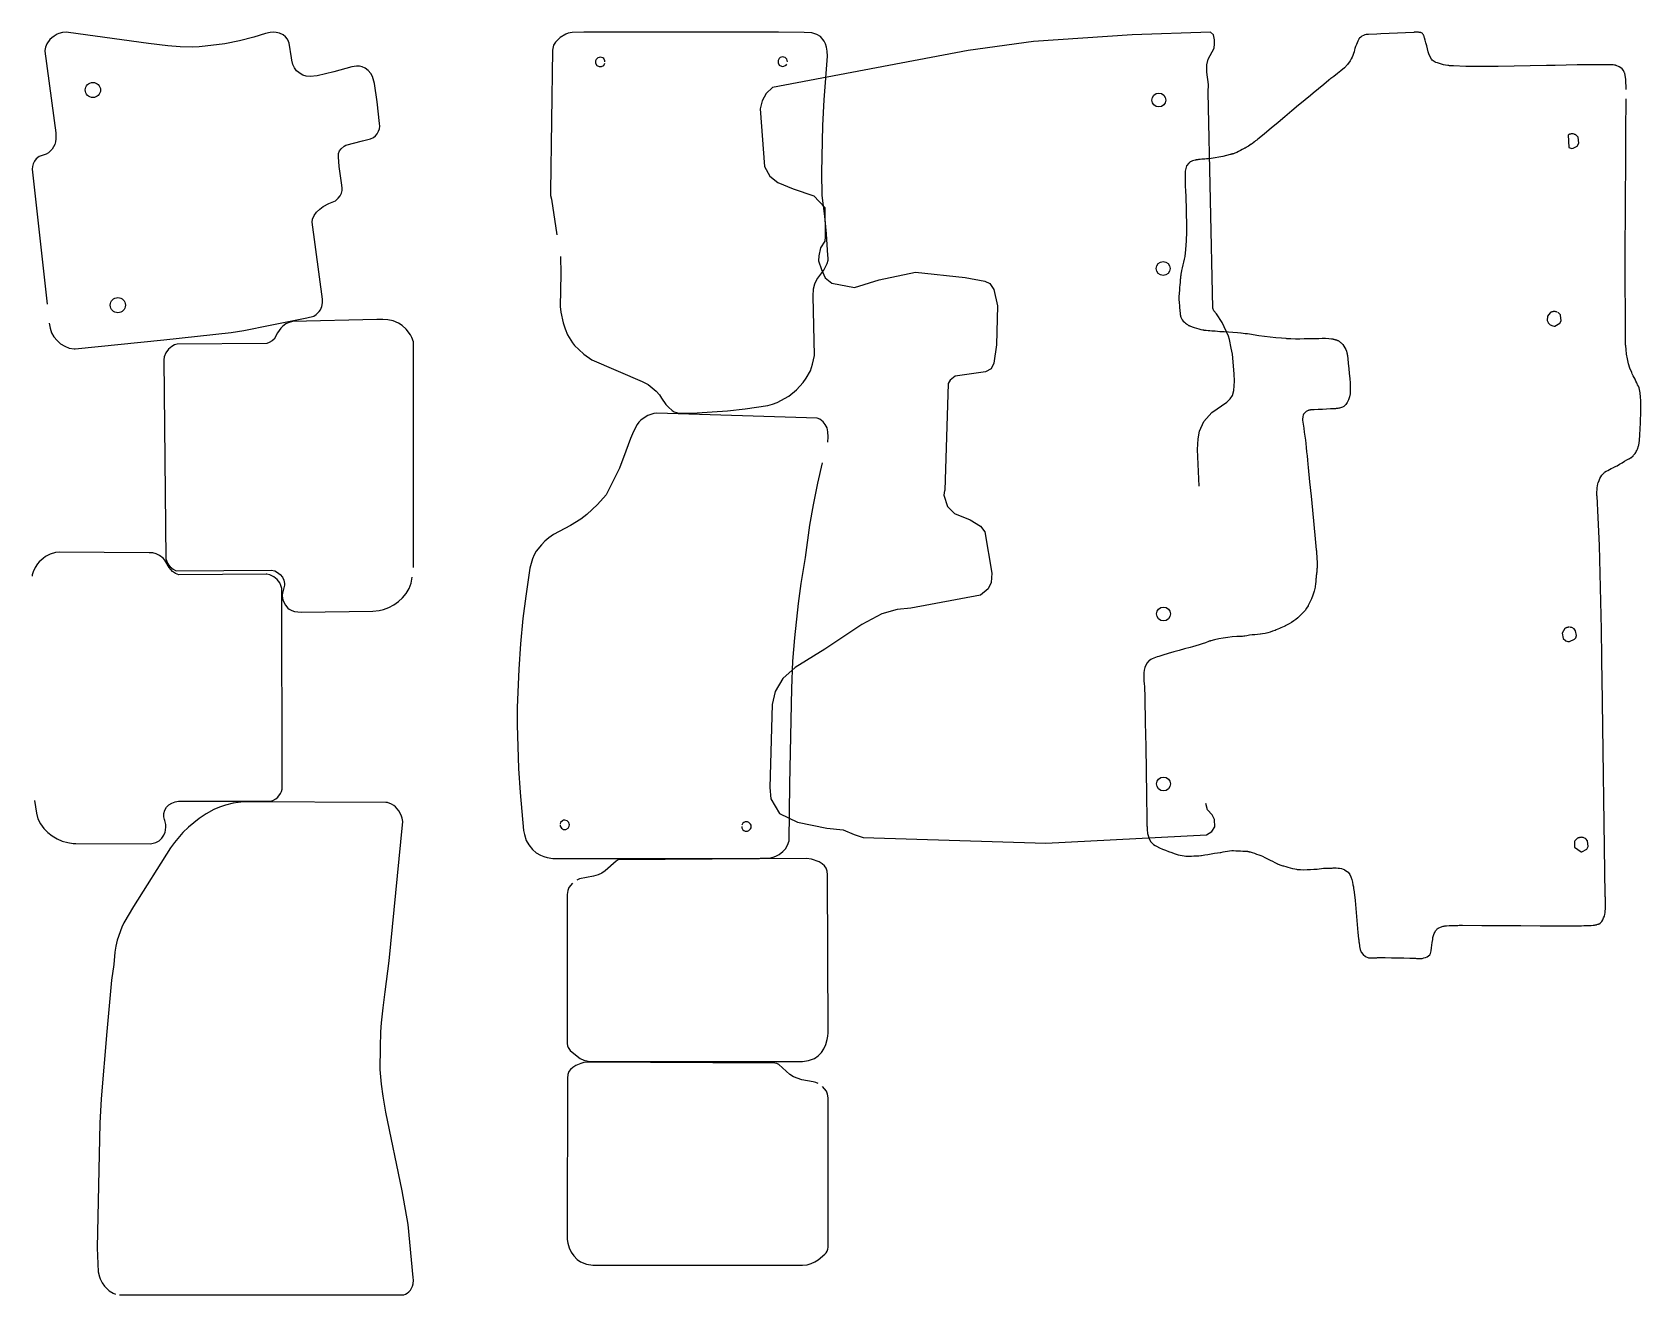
# Model space of a CAD drawing. Header units: metres. Extents: x 1981 to 10871, y 1 to 1999.
# Drawn here: x 6397 to 8942, y 1 to 1999 of the extents above; entities that cross this region are included whole.
import ezdxf

# ---------------------------------------------------------------- set-up
doc = ezdxf.new("R2010")
doc.units = ezdxf.units.M

msp = doc.modelspace()

# ---------------------------------------------------------------- linework, layer by layer
for points in [[(6423.9, 1538.3), (6425.1, 1530.8), (6427.6, 1523.5), (6431.3, 1516.8), (6436.1, 1510.9), (6441.8, 1505.8), (6448.4, 1501.9), (6455.5, 1499.1), (6463, 1497.8), (6464.9, 1497.8), (6605, 1512.1), (6711.5, 1523.8), (6731.5, 1527.1), (6773.6, 1535.3), (6831.5, 1547), (6842.3, 1549.8), (6846.1, 1552.1), (6850.9, 1556.9), (6852.8, 1559.7), (6855, 1564.9), (6856.1, 1570.6), (6856, 1576.3), (6839.7, 1698.1), (6840.5, 1702.9), (6843, 1708.9), (6846.9, 1714.2), (6851.8, 1718.9), (6857.3, 1723), (6866.2, 1727.7), (6876.7, 1732.3), (6881.2, 1736.1), (6884.2, 1739.9), (6886.2, 1744.3), (6887.1, 1748.3), (6887.3, 1752.4), (6887, 1756.7), (6882.7, 1786.4), (6881.3, 1801.5), (6881.5, 1807.1), (6883.2, 1811), (6885.6, 1814.6), (6890.3, 1818.8), (6893.1, 1820.3), (6919.3, 1826.8), (6932.1, 1830.1), (6936.8, 1832.4), (6940.1, 1835.1), (6942.8, 1838.3), (6944.9, 1842.1), (6946.2, 1846.1), (6946.8, 1850.3), (6946.6, 1854.5), (6942.8, 1889), (6938.2, 1917.6), (6935.3, 1928.6), (6932.5, 1933.8), (6928.7, 1938.3), (6923.9, 1941.8), (6919.1, 1944), (6914.6, 1945.1), (6909.9, 1945.2), (6902.8, 1943.9), (6874.3, 1936.3), (6847.6, 1930), (6836.5, 1928.7), (6830.6, 1929.3), (6824.9, 1931.1), (6822.3, 1932.5), (6815.3, 1937.9), (6811.7, 1942.6), (6809.1, 1948), (6807.6, 1954.7), (6807.3, 1958.6), (6803.2, 1981.8), (6802.5, 1984.1), (6800.7, 1987.8), (6797.7, 1991.7), (6793.9, 1994.8), (6787.9, 1997.6), (6783.1, 1998.6), (6778.1, 1999), (6773.2, 1998.7), (6765.9, 1997.1), (6747.7, 1991.2), (6724.7, 1985.2), (6701.4, 1980.7), (6670.6, 1977.1), (6660.8, 1975.9), (6650.9, 1975.3), (6631, 1975.6), (6611.3, 1977.2), (6580.9, 1981.1), (6454.2, 1998.6), (6450.8, 1999), (6444.6, 1998.3), (6439.1, 1996.7), (6436.5, 1995.6), (6431.5, 1992.8), (6428.1, 1990.2), (6425, 1987.2), (6420, 1980.3), (6417.7, 1975.3), (6417, 1970.1), (6417.1, 1968.8), (6434, 1839.6), (6434.3, 1830.2), (6433.8, 1825.6), (6432.4, 1821.1), (6428.3, 1813.9), (6426, 1811.2), (6422.5, 1808), (6419, 1806.2), (6407.8, 1802.2), (6403.2, 1798.4), (6400.4, 1794.9), (6398.4, 1790.9), (6397.3, 1786.7), (6396.8, 1782.2), (6420.4, 1568.8)], [(7232.7, 1643.9), (7233.1, 1616.6), (7232.5, 1564.9), (7233.5, 1556), (7237, 1538.8), (7240.1, 1529.4), (7243.9, 1520.2), (7251.8, 1507.5), (7255.1, 1503.4), (7261.7, 1496.8), (7269.8, 1489.7), (7282.5, 1480.6), (7362, 1446.3), (7371.4, 1441.5), (7383.9, 1430.8), (7389.2, 1425), (7392.8, 1420.1), (7399.4, 1410), (7403.4, 1405.4), (7409.3, 1400.3), (7412.8, 1398.3), (7419.9, 1396.3), (7424.8, 1396), (7448.9, 1396.8), (7473, 1398), (7496.9, 1399.8), (7525.2, 1402.9), (7560.9, 1408.2), (7568.3, 1410.2), (7575.4, 1412.8), (7593.9, 1423.2), (7606.1, 1433.1), (7616.8, 1444.8), (7621.6, 1451.4), (7628.2, 1463.3), (7631.5, 1473.7), (7634.6, 1487.4), (7632.5, 1581.2), (7633.3, 1593.1), (7635.1, 1601), (7638.4, 1607.8), (7649.5, 1622.3), (7654.9, 1632.7), (7656.1, 1638.1), (7656.1, 1641.9), (7655.6, 1645.7), (7653.8, 1679.8), (7651.1, 1707.9), (7646.8, 1740.4), (7646.2, 1777), (7647.8, 1851.2), (7650.1, 1892.1), (7655.1, 1960.9), (7654.9, 1969), (7653.9, 1975.1), (7652.3, 1980.7), (7650.1, 1985), (7644.2, 1991.9), (7638.4, 1995.4), (7630.5, 1998), (7618.4, 1998.7), (7577.7, 1999), (7269.8, 1999), (7251, 1998.5), (7244.9, 1997.2), (7241.1, 1995.7), (7232.2, 1990.6), (7224.6, 1983), (7221.8, 1978.2), (7220, 1970.6), (7216.7, 1747), (7217.2, 1740.7), (7218.5, 1734.6), (7227.1, 1678.5)], [(8243.1, 1280.8), (8240.6, 1338.7), (8241.7, 1355.3), (8243.7, 1367.8), (8250.8, 1382.7), (8263.1, 1397.1), (8287.3, 1413.7), (8292.2, 1418.7), (8296, 1423.9), (8298.3, 1432.2), (8299.1, 1447), (8298.8, 1458.6), (8296.2, 1489.6), (8294, 1499.2), (8291.5, 1512.5), (8289.8, 1517.8), (8279.6, 1539.7), (8271, 1553.4), (8266.4, 1558.1), (8264.7, 1562.2), (8257.6, 1903.9), (8258, 1916.4), (8255.3, 1935.9), (8255.2, 1947.5), (8257.8, 1956.1), (8266.8, 1973.6), (8267.4, 1980.8), (8267.4, 1986.9), (8265.8, 1995), (8261.4, 1999), (8137.4, 1994.8), (7981.4, 1984), (7877.6, 1969.9), (7568.1, 1911.3), (7558.3, 1901.7), (7551.6, 1890.2), (7548.9, 1877.9), (7555.5, 1786.6), (7563.8, 1771.3), (7576.6, 1761), (7600.9, 1751.1), (7633.5, 1739.8), (7650.8, 1721.7), (7651.8, 1675.2), (7650.8, 1668.5), (7644.3, 1657.8), (7641.4, 1645.1), (7641.1, 1637.4), (7645.7, 1623.3), (7651.3, 1610.3), (7661.9, 1601.6), (7697.9, 1595.1), (7737, 1607), (7794.6, 1619.1), (7873.1, 1611), (7904.2, 1605.1), (7912.3, 1601.3), (7918.5, 1591.9), (7924, 1565.7), (7922.6, 1504.1), (7918.4, 1475), (7914, 1466.2), (7905.4, 1461.6), (7857.5, 1454.8), (7849.2, 1448.5), (7846.3, 1443), (7841.1, 1273.9), (7840.3, 1273.9), (7839.4, 1266.6), (7845, 1248.6), (7856.1, 1237.6), (7881, 1227.1), (7897.1, 1217.2), (7904.3, 1208.1), (7915.4, 1143.2), (7914, 1128.2), (7909.3, 1118.3), (7897.2, 1108.3), (7786.9, 1087.8), (7765.3, 1085.7), (7741.1, 1078.4), (7709.4, 1061.6), (7651.2, 1022.8), (7603.9, 993.9), (7584.8, 976.2), (7572.5, 955.5), (7567.6, 935), (7563.9, 803.6), (7565.8, 785.6), (7579.5, 762.6), (7608, 748.8), (7654.4, 739.5), (7680.1, 736.8), (7697.4, 729.5), (7711.8, 724.6), (8000.7, 715.9), (8254.8, 728.8), (8263.1, 734.3), (8268, 741.4), (8267.6, 753.3), (8263.7, 760.3), (8256.7, 768.6), (8253.8, 778.7)], [(8918.8, 1908.2), (8918.7, 1911.5), (8918.7, 1914.8), (8918.6, 1918.1), (8918.5, 1921.4), (8918.2, 1924.7), (8918, 1927.3), (8917.9, 1927.8), (8917.5, 1930.3), (8917.2, 1931.5), (8916.9, 1932.8), (8916.6, 1934), (8916.3, 1934.9), (8915.9, 1935.8), (8914.5, 1938.5), (8912.7, 1940.8), (8910.4, 1942.8), (8907.9, 1944.4), (8903, 1946.4), (8902.5, 1946.5), (8902.1, 1946.6), (8901.7, 1946.7), (8901.3, 1946.8), (8901, 1946.8), (8900.6, 1946.9), (8900.3, 1946.9), (8898.2, 1947.2), (8894.5, 1947.3), (8876.9, 1947.4), (8859.2, 1947.3), (8841.6, 1947.1), (8824, 1946.9), (8806.4, 1946.5), (8792.8, 1946.2), (8767.3, 1945.6), (8741.8, 1945.1), (8716.3, 1944.7), (8690.9, 1944.6), (8665.4, 1944.9), (8645.7, 1945.5), (8645.2, 1945.5), (8643.8, 1945.6), (8642.4, 1945.7), (8641, 1945.8), (8639.6, 1945.9), (8638.3, 1946), (8637.2, 1946.1), (8636.7, 1946.2), (8633.3, 1946.7), (8630, 1947.4), (8626.8, 1948.3), (8623.5, 1949.3), (8620.3, 1950.3), (8617.9, 1951.2), (8616.8, 1951.6), (8612.1, 1954.8), (8611, 1956.1), (8607.2, 1963.2), (8605.8, 1967.8), (8604.5, 1972.5), (8603.3, 1977.2), (8602.1, 1981.9), (8600.8, 1986.6), (8599.7, 1990.2), (8599.5, 1990.9), (8599.3, 1991.7), (8599.1, 1992.6), (8598.8, 1993.4), (8598.5, 1994.1), (8598.3, 1994.7), (8597.9, 1995.3), (8597.3, 1996), (8596.6, 1996.7), (8595.9, 1997.4), (8595.2, 1997.9), (8594.7, 1998.2), (8594.3, 1998.4), (8593.6, 1998.5), (8592.8, 1998.6), (8592, 1998.6), (8591.3, 1998.7), (8590.6, 1998.8), (8590, 1999), (8590, 1999), (8590, 1999), (8590, 1999), (8590, 1999), (8590, 1999), (8590, 1999), (8590, 1999), (8590, 1999), (8590, 1999), (8590, 1999), (8589.9, 1999), (8589.6, 1998.9), (8589.1, 1998.9), (8588.5, 1998.8), (8588, 1998.8), (8587.5, 1998.8), (8587.3, 1998.9), (8587.3, 1998.9), (8587.3, 1998.9), (8587.3, 1998.9), (8587.3, 1998.9), (8587.4, 1998.9), (8587.4, 1998.9), (8587.4, 1998.9), (8587.4, 1998.9), (8587.3, 1998.9), (8587.3, 1998.9), (8587.2, 1998.9), (8586.5, 1998.9), (8585.8, 1998.8), (8585, 1998.8), (8584.3, 1998.8), (8583.6, 1998.8), (8583, 1998.7), (8570, 1998.1), (8556.9, 1997.5), (8543.9, 1996.8), (8530.8, 1996.2), (8524.3, 1995.9), (8511.3, 1995.3), (8507.7, 1995.2), (8505.5, 1994.6), (8503.2, 1993.8), (8500.9, 1992.7), (8498.9, 1991.3), (8497.1, 1989.6), (8496.1, 1988.2), (8495.8, 1987.8), (8494.6, 1985), (8493.3, 1982.1), (8492, 1979.3), (8490.8, 1976.4), (8489.8, 1973.4), (8489.2, 1971.1), (8488.4, 1968.1), (8487.6, 1965.1), (8486.7, 1962.2), (8485.5, 1959.4), (8484, 1956.6), (8482.6, 1954.6), (8482.2, 1953.9), (8477.9, 1948), (8473.1, 1942.7), (8467.7, 1937.9), (8462.1, 1933.5), (8456.3, 1929.1), (8451.8, 1925.8), (8451.3, 1925.4), (8450.7, 1925), (8450.1, 1924.6), (8449.6, 1924.1), (8449, 1923.7), (8448.7, 1923.3), (8448.7, 1923.3), (8448.7, 1923.4), (8448.8, 1923.4), (8448.8, 1923.4), (8448.8, 1923.4), (8448.7, 1923.4), (8448.7, 1923.3), (8440.4, 1916.4), (8432, 1909.4), (8423.7, 1902.5), (8419.5, 1899), (8411.2, 1892.1), (8402.8, 1885.2), (8400.5, 1883.3), (8389.7, 1874.3), (8378.9, 1865.2), (8368.1, 1856.2), (8357.3, 1847.2), (8346.5, 1838.2), (8338.1, 1831.2), (8336.4, 1829.8), (8334.5, 1828.3), (8332.7, 1826.9), (8330.9, 1825.4), (8329, 1824), (8327.6, 1823), (8327.2, 1822.7), (8326.9, 1822.5), (8326.6, 1822.3), (8326.4, 1822.1), (8326.1, 1821.9), (8325.8, 1821.7), (8321.3, 1818.7), (8318.4, 1817), (8317.3, 1816.4), (8317.1, 1816.3), (8317, 1816.2), (8316.8, 1816.1), (8316.7, 1816), (8316.5, 1816), (8316.4, 1815.9), (8316, 1815.7), (8315.9, 1815.6), (8315.7, 1815.5), (8315.5, 1815.4), (8315.3, 1815.3), (8315.2, 1815.3), (8315.1, 1815.2), (8314.3, 1814.8), (8311.5, 1813.1), (8308.6, 1811.6), (8305.7, 1810.2), (8302.8, 1808.8), (8299.8, 1807.6), (8297.4, 1806.7), (8297.1, 1806.6), (8296.8, 1806.5), (8296.6, 1806.4), (8296.3, 1806.3), (8296, 1806.3), (8295.8, 1806.2), (8295.5, 1806.1), (8295.3, 1806), (8295, 1805.9), (8294.7, 1805.8), (8294.4, 1805.8), (8294.2, 1805.7), (8293.9, 1805.6), (8293.7, 1805.5), (8293.4, 1805.4), (8293.1, 1805.4), (8292.8, 1805.3), (8292.6, 1805.2), (8286.6, 1803.6), (8280.6, 1802.2), (8274.5, 1801), (8268.4, 1800), (8262.2, 1799.2), (8257.4, 1798.7), (8255, 1798.5), (8252.5, 1798.3), (8250, 1798.1), (8247.6, 1797.9), (8245.1, 1797.7), (8243.2, 1797.5), (8242.3, 1797.4), (8241.3, 1797.2), (8240.4, 1797.1), (8239.5, 1797), (8238.6, 1796.8), (8237.8, 1796.7), (8237, 1796.5), (8232.8, 1795.3), (8230.9, 1794.5), (8229.8, 1794), (8229.6, 1793.9), (8229.4, 1793.8), (8229.3, 1793.7), (8229.1, 1793.6), (8228.9, 1793.5), (8228.8, 1793.4), (8226.7, 1791.9), (8223.4, 1787.4), (8222.6, 1785.4), (8221.3, 1778.8), (8221.2, 1777.9), (8221.1, 1776.9), (8221, 1775.9), (8221, 1774.9), (8221, 1773.9), (8221, 1772.9), (8221, 1772.1), (8221.1, 1763.9), (8221.4, 1755.8), (8221.7, 1747.6), (8222.1, 1739.4), (8222.4, 1731.3), (8222.6, 1725), (8223, 1711), (8223.3, 1696.9), (8223.4, 1682.9), (8223, 1668.9), (8221.9, 1655), (8220.5, 1644.2), (8219.7, 1639.7), (8218.6, 1635.2), (8217.5, 1630.7), (8216.4, 1626.2), (8215.4, 1621.7), (8214.7, 1618.2), (8214.7, 1618.2), (8214.6, 1617.4), (8214.5, 1616.7), (8214.4, 1615.9), (8214.3, 1615.2), (8214.2, 1614.4), (8214.1, 1613.9), (8213.9, 1612.3), (8213.8, 1610.7), (8213.6, 1609.1), (8213.5, 1607.4), (8213.3, 1605.8), (8213.2, 1604.6), (8213.2, 1604.5), (8213.2, 1604.5), (8213.2, 1604.4), (8213.2, 1604.4), (8213.2, 1604.3), (8213.2, 1604.3), (8213.2, 1604.2), (8213.1, 1604), (8213.1, 1603.9), (8213.1, 1603.7), (8213.1, 1603.6), (8213.1, 1603.4), (8213.1, 1603.3), (8213.1, 1603), (8212.7, 1599), (8212.4, 1595.1), (8212, 1591.1), (8211.1, 1580.1), (8211, 1579.8), (8211, 1579.6), (8211, 1579.3), (8210.9, 1579), (8210.9, 1578.8), (8210.9, 1578.6), (8211, 1577.5), (8211.1, 1576.4), (8211.2, 1575.4), (8211.4, 1574.3), (8211.5, 1573.2), (8211.6, 1572.4), (8211.8, 1569.9), (8212, 1567.4), (8212.2, 1564.8), (8212.4, 1562.3), (8212.6, 1559.8), (8212.8, 1557.9), (8212.8, 1557.4), (8213.1, 1555), (8213.2, 1554.4), (8213.2, 1553.7), (8213.3, 1553.1), (8213.4, 1552.4), (8213.5, 1551.8), (8213.6, 1551.3), (8213.7, 1551), (8213.7, 1550.6), (8213.8, 1550.3), (8213.9, 1550), (8213.9, 1549.7), (8214, 1549.4), (8214.3, 1548.2), (8215.2, 1546), (8216.5, 1543.9), (8218.1, 1541.9), (8219.9, 1540.1), (8221.8, 1538.5), (8223.2, 1537.3), (8224, 1536.8), (8224.9, 1536.2), (8225.7, 1535.6), (8226.6, 1535.1), (8227.5, 1534.6), (8228.2, 1534.3), (8228.6, 1534.1), (8232, 1532.7), (8235.5, 1531.5), (8239, 1530.4), (8242.6, 1529.4), (8246.2, 1528.6), (8249, 1528), (8249.4, 1527.9), (8249.8, 1527.8), (8250.2, 1527.8), (8250.6, 1527.7), (8251.1, 1527.6), (8251.4, 1527.6), (8254.4, 1527.2), (8257.4, 1526.9), (8260.4, 1526.7), (8263.4, 1526.5), (8266.4, 1526.3), (8268.8, 1526.2), (8275.8, 1525.6), (8282.8, 1525.1), (8289.8, 1524.7), (8296.8, 1524.2), (8303.9, 1523.6), (8309.3, 1523.1), (8309.7, 1523.1), (8313, 1522.8), (8316.3, 1522.4), (8319.6, 1522), (8322.9, 1521.5), (8326.2, 1521), (8328.7, 1520.6), (8337.7, 1519.1), (8346.6, 1517.8), (8355.6, 1516.8), (8364.6, 1515.8), (8373.6, 1515.1), (8380.6, 1514.6), (8381.5, 1514.5), (8388.5, 1514.1), (8395.6, 1513.9), (8402.6, 1513.9), (8409.6, 1514.1), (8416.7, 1514.2), (8422.1, 1514.3), (8427.5, 1514.4), (8432.8, 1514.5), (8438.1, 1514.6), (8443.4, 1514.6), (8448.7, 1514.3), (8452.8, 1513.8), (8454.1, 1513.6), (8454.4, 1513.5), (8454.8, 1513.5), (8455.1, 1513.4), (8455.4, 1513.3), (8455.7, 1513.3), (8456, 1513.2), (8456.6, 1513.1), (8457.3, 1512.9), (8457.9, 1512.8), (8458.6, 1512.6), (8459.2, 1512.4), (8459.7, 1512.3), (8460, 1512.2), (8460.3, 1512.1), (8460.7, 1512), (8461, 1511.9), (8461.3, 1511.8), (8461.5, 1511.7), (8461.8, 1511.6), (8461.9, 1511.6), (8461.9, 1511.5), (8462, 1511.5), (8462.2, 1511.5), (8462.3, 1511.4), (8462.4, 1511.3), (8462.5, 1511.3), (8462.5, 1511.3), (8462.6, 1511.2), (8462.8, 1511.2), (8462.9, 1511.1), (8463, 1511), (8463.9, 1510.5), (8464.7, 1509.9), (8465.5, 1509.3), (8466.3, 1508.6), (8467, 1508), (8467.8, 1507.3), (8468.3, 1506.8), (8470.4, 1504.6), (8472.3, 1502.2), (8474, 1499.6), (8475.3, 1496.9), (8476.4, 1494), (8477, 1491.7), (8477.1, 1491.3), (8477.2, 1490.8), (8477.3, 1490.4), (8477.4, 1489.9), (8477.5, 1489.5), (8477.6, 1489.1), (8477.6, 1488.9), (8477.7, 1488.6), (8477.7, 1488.3), (8477.8, 1488), (8477.8, 1487.8), (8477.8, 1487.6), (8477.9, 1486.7), (8478.1, 1485.9), (8478.2, 1485.1), (8478.3, 1484.3), (8478.4, 1483.5), (8478.4, 1482.9), (8478.5, 1482.4), (8479.3, 1474.6), (8480.1, 1466.8), (8480.8, 1459), (8481.5, 1451.2), (8482.1, 1443.4), (8482.5, 1437.3), (8482.5, 1436.8), (8482.5, 1431.8), (8482, 1426.9), (8481.1, 1422), (8479.6, 1417.3), (8477.5, 1412.9), (8475.3, 1409.8), (8472.5, 1407.1), (8472, 1406.8), (8470.3, 1405.8), (8466.8, 1404.4), (8465.4, 1404), (8464.1, 1403.8), (8462.8, 1403.6), (8461.4, 1403.4), (8460.1, 1403.3), (8458.8, 1403.2), (8457.7, 1403.2), (8451.2, 1402.8), (8444.7, 1402.4), (8438.2, 1402.1), (8431.7, 1401.8), (8425.2, 1401.4), (8420.2, 1401.2), (8419.9, 1401.2), (8419.6, 1401.2), (8419.3, 1401.1), (8419, 1401.1), (8418.7, 1401.1), (8418.5, 1401), (8418.1, 1401), (8417.8, 1400.9), (8417.4, 1400.8), (8417, 1400.7), (8416.6, 1400.6), (8416.4, 1400.6), (8416, 1400.5), (8412.4, 1398.7), (8408.5, 1394.4), (8407.9, 1393), (8407.2, 1390.7), (8406.9, 1386.2), (8407, 1385.1), (8407.9, 1378.7), (8408.8, 1372.3), (8409.7, 1366), (8410.5, 1359.6), (8411.3, 1353.2), (8411.9, 1348.2), (8412.6, 1341.7), (8413.3, 1335.1), (8414, 1328.6), (8414.6, 1322), (8415.2, 1315.5), (8415.7, 1310.4), (8415.8, 1309.9), (8418, 1287.4), (8420.3, 1264.9), (8422.6, 1242.4), (8424.9, 1219.8), (8427.1, 1197.3), (8428.7, 1179.9), (8428.7, 1179.4), (8428.8, 1179), (8428.8, 1178.5), (8428.8, 1178.1), (8428.9, 1177.6), (8428.9, 1177.3), (8429, 1176.4), (8429, 1176.3), (8429, 1176.1), (8429, 1175.9), (8429, 1175.7), (8429, 1175.5), (8429.1, 1175.3), (8429.1, 1174), (8429.2, 1172.7), (8429.3, 1171.4), (8429.4, 1170.1), (8429.5, 1168.7), (8429.6, 1167.7), (8429.7, 1164.8), (8429.8, 1161.9), (8429.9, 1159), (8429.9, 1156.1), (8429.8, 1153.1), (8429.8, 1150.9), (8429.7, 1150.6), (8429.7, 1150.3), (8429.7, 1150), (8429.7, 1149.7), (8429.7, 1149.4), (8429.7, 1149.2), (8429.6, 1147.4), (8429.4, 1145.6), (8429.3, 1144), (8429.2, 1143.4), (8429.1, 1142.9), (8429.1, 1142.3), (8429, 1141.7), (8428.9, 1141.1), (8428.8, 1140.6), (8428.8, 1140.2), (8428.7, 1140), (8428.7, 1139.8), (8428.7, 1139.6), (8428.6, 1139.4), (8428.6, 1139.2), (8428.6, 1139), (8428.4, 1137.4), (8428.3, 1135.6), (8428.1, 1133.8), (8428, 1132), (8427.9, 1130.2), (8427.7, 1128.4), (8427.6, 1127), (8426.6, 1120.6), (8425.1, 1114.3), (8423.2, 1108.2), (8420.8, 1102.1), (8418.1, 1096.2), (8415.9, 1091.8), (8415.6, 1091.3), (8413.4, 1087.7), (8410.8, 1084.1), (8408, 1080.7), (8404.9, 1077.5), (8401.8, 1074.4), (8399.3, 1072.2), (8396.2, 1069.7), (8392.9, 1067.3), (8389.4, 1065.1), (8385.9, 1063), (8382.3, 1061), (8379.6, 1059.5), (8379.4, 1059.4), (8379.3, 1059.3), (8379.1, 1059.2), (8378.9, 1059.1), (8378.8, 1059.1), (8378.7, 1059), (8377.6, 1058.5), (8375.1, 1057.5), (8372.6, 1056.4), (8370.2, 1055.4), (8367.7, 1054.3), (8365.3, 1053.2), (8363.4, 1052.4), (8359.6, 1050.9), (8355.7, 1049.6), (8351.7, 1048.6), (8347.6, 1047.7), (8343.6, 1046.9), (8340.5, 1046.4), (8339.9, 1046.4), (8335.7, 1045.9), (8331.5, 1045.5), (8327.3, 1045.1), (8323.1, 1044.6), (8318.9, 1043.9), (8315.6, 1043.2), (8315.4, 1043.2), (8315.3, 1043.2), (8315.3, 1043.1), (8315.1, 1043.1), (8315, 1043.1), (8314.9, 1043.1), (8314.1, 1043), (8312.1, 1042.9), (8310.2, 1042.9), (8308.2, 1042.9), (8306.3, 1042.9), (8304.4, 1042.8), (8302.9, 1042.8), (8295.7, 1042.2), (8288.5, 1041.4), (8281.5, 1040.2), (8274.4, 1038.8), (8267.4, 1037.3), (8262, 1036), (8261, 1035.7), (8260.7, 1035.6), (8260.4, 1035.6), (8260.1, 1035.5), (8259.8, 1035.4), (8259.5, 1035.3), (8259.3, 1035.2), (8258.2, 1034.8), (8253.2, 1032.9), (8248.1, 1031.1), (8243.1, 1029.4), (8238, 1027.8), (8232.9, 1026.3), (8228.9, 1025.2), (8220.3, 1023), (8211.6, 1020.7), (8203, 1018.4), (8194.4, 1016), (8185.9, 1013.4), (8179.4, 1011.2), (8176.8, 1010.4), (8174.2, 1009.4), (8171.6, 1008.4), (8169.1, 1007.4), (8166.6, 1006.1), (8164.8, 1005), (8163.7, 1004.2), (8161, 1001.1), (8158.9, 997.5), (8157.4, 993.6), (8156.5, 989.5), (8156, 985.4), (8155.9, 982.2), (8155.8, 979.6), (8155.8, 977), (8155.8, 974.3), (8155.9, 971.6), (8156.2, 969), (8156.5, 967), (8156.7, 964.4), (8157.2, 945.2), (8158.1, 906.9), (8158.9, 868.5), (8159.6, 830.2), (8160.2, 791.9), (8160.7, 753.5), (8160.7, 743.1), (8160.8, 741.7), (8160.8, 740.3), (8160.9, 738.9), (8161, 737.5), (8161.1, 736.1), (8161.2, 735), (8161.4, 733.2), (8161.4, 732.9), (8161.5, 732.6), (8161.5, 732.2), (8161.6, 731.9), (8161.7, 731.6), (8161.7, 731.4), (8161.8, 730.7), (8162, 730.1), (8162.1, 729.5), (8162.3, 728.8), (8162.5, 728.2), (8162.6, 727.7), (8162.8, 727.1), (8162.9, 726.8), (8163, 726.5), (8163.1, 726.2), (8163.2, 725.9), (8163.3, 725.6), (8163.4, 725.4), (8163.9, 723.6), (8166.9, 718), (8168.9, 715.7), (8171.3, 713.7), (8173.9, 712), (8176, 710.7), (8180.6, 708.4), (8185.3, 706.3), (8190.1, 704.4), (8195, 702.6), (8199.8, 700.9), (8203.6, 699.6), (8206.8, 698.5), (8210, 697.5), (8213.2, 696.7), (8216.4, 696), (8219.7, 695.5), (8222.3, 695.3), (8223.2, 695.2), (8227.1, 695.3), (8231.1, 695.3), (8235, 695.4), (8238.9, 695.5), (8242.9, 695.7), (8245.9, 696), (8246.1, 696), (8246.3, 696), (8246.5, 696), (8246.6, 696), (8246.8, 696.1), (8247, 696.1), (8252.1, 697), (8257.2, 698), (8262.3, 699), (8267.4, 699.8), (8272.5, 700.6), (8276.5, 701), (8277.8, 701.1), (8281.2, 701.8), (8284.6, 702.5), (8288, 703.2), (8291.4, 703.7), (8294.8, 704), (8297.5, 704), (8301.2, 703.8), (8304.9, 703.6), (8308.6, 703.5), (8312.3, 703.3), (8316, 703.1), (8318.8, 702.9), (8319.7, 702.8), (8320.2, 702.7), (8320.6, 702.6), (8321, 702.5), (8321.5, 702.4), (8321.9, 702.3), (8322.2, 702.2), (8322.4, 702.2), (8322.6, 702.1), (8322.9, 702.1), (8323.1, 702), (8323.3, 702), (8323.4, 701.9), (8323.9, 701.8), (8327.3, 700.8), (8330.7, 699.7), (8334.1, 698.5), (8337.5, 697.3), (8340.8, 696), (8343.4, 694.9), (8347.4, 693), (8351.4, 691.1), (8355.4, 689), (8359.3, 687), (8363.3, 685), (8366.4, 683.5), (8366.6, 683.4), (8366.7, 683.3), (8366.9, 683.2), (8367.1, 683.1), (8367.3, 683), (8367.4, 683), (8368.3, 682.6), (8369.7, 682), (8371.2, 681.5), (8372.6, 681), (8374.1, 680.5), (8375.6, 680), (8376.8, 679.7), (8380.3, 678.7), (8383.8, 677.7), (8387.4, 676.7), (8391, 675.8), (8394.6, 675), (8397.3, 674.4), (8398.4, 674.2), (8403.7, 673.8), (8409, 673.7), (8414.3, 673.9), (8419.6, 674.1), (8424.9, 674.4), (8429, 674.6), (8429.8, 674.6), (8433.3, 675.1), (8436.8, 675.5), (8440.3, 675.9), (8443.8, 676.2), (8447.4, 676.3), (8450.1, 676.3), (8451.4, 676.3), (8452.7, 676.3), (8454, 676.4), (8455.3, 676.5), (8456.6, 676.5), (8457.5, 676.6), (8460.3, 676.5), (8463, 676.3), (8465.6, 676), (8468.3, 675.4), (8470.9, 674.7), (8472.9, 673.9), (8473.4, 673.6), (8477.7, 670.8), (8478.9, 669.7), (8481.5, 666.2), (8483.5, 662.4), (8484.9, 658.3), (8485.9, 654), (8486.7, 649.6), (8487.3, 646.4), (8487.5, 645), (8487.7, 643.7), (8487.9, 642.3), (8488.2, 641), (8488.4, 639.6), (8488.5, 638.6), (8488.6, 637.9), (8490, 625.2), (8491.2, 612.4), (8492.3, 599.7), (8493.4, 586.9), (8494.6, 574.2), (8495.6, 564.3), (8495.8, 562.7), (8496, 561.1), (8496.2, 559.5), (8496.5, 557.9), (8496.7, 556.4), (8496.8, 555.1), (8496.9, 552.4), (8497.8, 547.6), (8499.8, 543.1), (8502.7, 539.3), (8506.5, 536.3), (8511, 534.5), (8514.8, 534), (8515, 534), (8515.2, 534), (8515.5, 534.1), (8515.7, 534.1), (8515.9, 534.1), (8516.1, 534.1), (8517.8, 534.1), (8519.4, 534.1), (8521.1, 534.1), (8522.8, 534.2), (8524.4, 534.4), (8525.7, 534.6), (8527.9, 534.6), (8537.7, 534.6), (8547.5, 534.4), (8557.3, 534.3), (8567.1, 534.1), (8576.9, 533.8), (8584.4, 533.6), (8585.5, 533.5), (8587.3, 533.4), (8589.1, 533.2), (8590.8, 533.1), (8592.6, 533.1), (8594.3, 533.1), (8595.7, 533.3), (8596.3, 533.4), (8598.8, 534), (8601.5, 534.8), (8604.1, 535.9), (8606.4, 537.3), (8608.3, 539.2), (8609.3, 541), (8609.3, 541.2), (8610.2, 545.5), (8610.9, 549.9), (8611.6, 554.3), (8612.2, 558.7), (8612.8, 563.1), (8613.3, 566.5), (8615.2, 572.5), (8615.4, 573), (8616, 574.2), (8616.8, 575.5), (8617.5, 576.8), (8618.4, 578), (8619.3, 579.1), (8620, 579.9), (8621.2, 580.9), (8621.4, 581.1), (8621.6, 581.2), (8621.8, 581.4), (8622, 581.5), (8622.4, 581.7), (8623.9, 582.3), (8625.3, 582.8), (8629.6, 584.1), (8631, 584.4), (8632.2, 584.7), (8634.4, 585.1), (8638.8, 585.5), (8639, 585.5), (8639.2, 585.5), (8639.3, 585.5), (8639.5, 585.5), (8639.7, 585.6), (8639.8, 585.6), (8641.4, 585.6), (8642.1, 585.5), (8642.8, 585.5), (8643.5, 585.5), (8644.2, 585.5), (8644.8, 585.5), (8645.4, 585.5), (8647.8, 585.5), (8650.1, 585.6), (8652.5, 585.6), (8654.9, 585.7), (8657.3, 585.7), (8659.1, 585.7), (8659.3, 585.7), (8659.5, 585.7), (8659.6, 585.7), (8659.8, 585.7), (8660, 585.7), (8660.2, 585.7), (8690.8, 585.5), (8721.4, 585.3), (8752.1, 585.2), (8782.7, 585.1), (8813.3, 585), (8837, 585), (8837.1, 585), (8837.2, 585), (8837.4, 585), (8837.5, 585), (8837.6, 585), (8837.7, 585), (8841.2, 585), (8844.7, 585), (8848.2, 585.1), (8851.7, 585.2), (8855.1, 585.2), (8857.8, 585.3), (8858.7, 585.3), (8859.6, 585.3), (8860.4, 585.4), (8861.2, 585.4), (8862, 585.4), (8862.8, 585.5), (8863.5, 585.5), (8866.7, 585.8), (8868.1, 586), (8869.1, 586.2), (8869.9, 586.3), (8871.8, 586.7), (8871.9, 586.7), (8872.1, 586.7), (8872.2, 586.8), (8872.4, 586.8), (8872.5, 586.9), (8872.7, 586.9), (8874.1, 587.3), (8875, 587.6), (8875.3, 587.7), (8875.6, 587.8), (8875.8, 587.9), (8876, 588), (8876.2, 588.1), (8876.5, 588.1), (8876.6, 588.2), (8876.9, 588.3), (8876.9, 588.3), (8876.9, 588.3), (8877, 588.4), (8877.1, 588.4), (8877.2, 588.5), (8877.3, 588.5), (8877.3, 588.5), (8877.4, 588.6), (8877.4, 588.6), (8877.5, 588.7), (8877.6, 588.8), (8877.7, 588.8), (8877.7, 588.8), (8877.8, 588.9), (8877.9, 589), (8877.9, 589), (8878.1, 589.1), (8878.1, 589.2), (8878.3, 589.4), (8880.3, 591.9), (8881.9, 594.5), (8883.3, 597.3), (8884.4, 600.3), (8885.2, 603.3), (8885.6, 605.7), (8885.9, 608.6), (8886.2, 611.5), (8886.2, 614.5), (8886.3, 617.4), (8886.2, 620.4), (8886.2, 622.6), (8886.2, 622.7), (8886.1, 624.5), (8886.1, 626.2), (8886, 628), (8886, 629.7), (8885.9, 631.5), (8885.9, 632.8), (8881.1, 976.7), (8881.1, 976.9), (8881.1, 977.1), (8881.1, 977.3), (8881.1, 977.5), (8881.1, 977.7), (8881.1, 977.9), (8881.1, 978.2), (8881.1, 978.5), (8881.1, 978.8), (8881.1, 979.1), (8881.1, 979.3), (8881, 981.1), (8881, 981.2), (8881, 981.3), (8881, 981.5), (8881, 981.7), (8881, 981.8), (8881, 981.9), (8880.8, 986.7), (8880.6, 991.5), (8880.6, 996.3), (8880.5, 1001.1), (8880.4, 1005.9), (8880.4, 1009.6), (8879.7, 1053.9), (8878.9, 1098.1), (8878, 1142.4), (8876.6, 1186.6), (8874.7, 1230.8), (8872.8, 1264.9), (8872.7, 1265.4), (8872.7, 1265.9), (8872.7, 1266.3), (8872.7, 1266.8), (8872.7, 1267.3), (8872.7, 1267.7), (8872.7, 1268.1), (8872.7, 1268.7), (8872.7, 1271.8), (8872.9, 1274.9), (8873.2, 1278), (8873.6, 1281.1), (8874.2, 1284.2), (8874.8, 1286.5), (8875, 1287), (8876, 1289.8), (8877.3, 1292.6), (8878.8, 1295.3), (8880.5, 1297.8), (8882.4, 1300.2), (8884, 1301.8), (8884.8, 1302.5), (8887.2, 1304.1), (8889.8, 1305.6), (8892.4, 1307.1), (8895.1, 1308.4), (8897.7, 1309.7), (8899.8, 1310.7), (8900.5, 1311), (8904.7, 1312.9), (8908.6, 1315.2), (8912.4, 1317.7), (8916.1, 1320.2), (8920.1, 1322.4), (8923.3, 1323.8), (8923.5, 1323.9), (8923.5, 1323.9), (8923.5, 1324), (8923.6, 1324), (8923.7, 1324), (8923.8, 1324.1), (8923.9, 1324.1), (8924.6, 1324.5), (8924.9, 1324.7), (8925.1, 1324.9), (8925.4, 1325), (8925.6, 1325.2), (8925.9, 1325.3), (8926.1, 1325.5), (8929.9, 1328.8), (8930.7, 1329.6), (8931.9, 1331), (8933, 1332.5), (8934, 1334.1), (8934.9, 1335.6), (8935.8, 1337.3), (8936.4, 1338.6), (8936.7, 1339.1), (8938.6, 1344.4), (8938.9, 1345.5), (8940, 1352.7), (8940.6, 1362.1), (8941.2, 1371.5), (8941.6, 1380.9), (8942.1, 1399.7), (8942.1, 1406.9), (8942.1, 1410.3), (8942, 1413.7), (8941.9, 1417.1), (8941.7, 1420.4), (8941.5, 1423.8), (8941.3, 1426.4), (8941.1, 1428.1), (8940.8, 1430.9), (8940.1, 1433.5), (8939.3, 1436.1), (8938.3, 1438.7), (8937.1, 1441.2), (8936.2, 1443.1), (8935.7, 1444.1), (8934.4, 1446.9), (8933, 1449.7), (8931.6, 1452.5), (8930.2, 1455.3), (8928.7, 1458.1), (8927.7, 1460.3), (8924.8, 1467.2), (8922.6, 1474.4), (8920.9, 1481.9), (8919.7, 1489.4), (8918.8, 1496.9), (8918.2, 1502.7), (8918.1, 1504.1), (8918, 1505.5), (8917.9, 1506.9), (8917.8, 1508.3), (8917.8, 1509.8), (8917.8, 1510.8), (8917.7, 1525.9), (8917.7, 1540.9), (8917.8, 1555.9), (8917.7, 1571), (8917.6, 1586), (8917.3, 1597.6), (8917.3, 1598.3), (8917.3, 1599.1), (8917.2, 1599.8), (8917.2, 1600.6), (8917.2, 1601.3), (8917.2, 1601.9), (8917.2, 1601.9), (8917.2, 1601.9), (8917.2, 1601.9), (8917.2, 1601.9), (8917.2, 1601.9), (8917.2, 1601.9), (8917.2, 1601.7), (8917.1, 1601.9), (8917.1, 1602), (8917.1, 1602.2), (8917.1, 1602.4), (8917.1, 1602.6), (8917.1, 1602.7), (8917.1, 1602.7), (8917.1, 1603.6), (8917.2, 1604.5), (8917.2, 1605.3), (8917.2, 1606.2), (8917.2, 1607.1), (8917.2, 1607.7), (8917.4, 1659.7), (8917.8, 1711.7), (8917.9, 1737.7), (8918.3, 1789.7), (8918.6, 1841.7), (8918.7, 1893.6)], [(7303.1, 1951.8), (7302.8, 1953.8), (7301.1, 1957.1), (7299.5, 1958.4), (7295.7, 1959.4), (7293.7, 1959.1), (7291.9, 1958.4), (7289.1, 1955.6), (7288.4, 1953.8), (7288.4, 1950), (7290.4, 1946.4), (7293.7, 1944.6), (7297.5, 1944.6), (7301.1, 1946.4), (7302.8, 1950)], [(7591.9, 1952.3), (7591.6, 1954.3), (7590.9, 1956.1), (7588.1, 1958.9), (7586.3, 1959.6), (7584.3, 1959.9), (7582.2, 1959.6), (7580.5, 1958.9), (7578.9, 1957.6), (7577.2, 1954.3), (7577.2, 1950.5), (7578.9, 1946.9), (7582.2, 1945.2), (7584.3, 1944.9), (7586.3, 1945.2), (7589.6, 1946.9), (7590.9, 1948.5)], [(8827.2, 1836.5), (8828.2, 1816.3), (8833.2, 1815.1), (8835.3, 1815.3), (8841.6, 1818.7), (8844.1, 1823.1), (8842.9, 1832.8), (8839.2, 1836.5), (8839, 1836.6), (8838.6, 1836.8), (8838.2, 1837), (8837.8, 1837.2), (8837.4, 1837.3), (8836.9, 1837.5), (8835.1, 1837.9), (8834.1, 1838.1), (8833.2, 1838.1), (8832.7, 1838.1), (8831.8, 1838), (8830.9, 1837.8), (8830, 1837.6), (8829.2, 1837.4), (8828.9, 1837.3), (8828.5, 1837.2), (8828, 1836.9), (8827.6, 1836.7)], [(8809.4, 1556.2), (8809.3, 1556.2), (8808.5, 1556.5), (8807.7, 1556.7), (8806.8, 1556.8), (8806, 1556.9), (8805.2, 1557), (8805, 1557), (8804.3, 1556.9), (8803.5, 1556.8), (8802.7, 1556.6), (8801.9, 1556.4), (8801.2, 1556.3), (8801.1, 1556.2), (8800.7, 1556.1), (8800.3, 1555.9), (8799.9, 1555.7), (8799.6, 1555.5), (8799.2, 1555.3), (8798.6, 1554.9), (8794.4, 1549.5), (8794, 1542.8), (8795.3, 1539.5), (8795.6, 1539.1), (8798.8, 1535.9), (8802.9, 1534.2), (8805.2, 1534), (8806.3, 1534), (8814.2, 1538.4), (8816.2, 1542.4), (8815.1, 1551.4), (8814.9, 1551.7), (8813.1, 1553.9), (8812, 1554.9), (8810.7, 1555.6)], [(7000, 1151.8), (7000, 1509), (6997.5, 1515.9), (6995.3, 1520.2), (6988.5, 1529.3), (6982.4, 1534.7), (6976.3, 1538.6), (6968.2, 1542), (6959.7, 1544), (6951.5, 1544.4), (6942.2, 1544.3), (6808.7, 1541.3), (6803.2, 1539.8), (6798.1, 1537.3), (6793.5, 1533.9), (6790.3, 1530.7), (6785.1, 1523.1), (6779.5, 1513.2), (6776.6, 1510.6), (6771.6, 1507.7), (6768, 1506.4), (6626.3, 1505.5), (6621.9, 1504), (6617.8, 1501.8), (6612.5, 1497.3), (6608.4, 1491.7), (6605.9, 1485.2), (6605.1, 1480.7), (6608.3, 1165.4), (6610.7, 1158.7), (6612.3, 1156.1), (6614.9, 1152.9), (6619.7, 1149.2), (6623.4, 1147.4), (6625.4, 1146.8), (6775.1, 1147.8), (6780.5, 1146.5), (6785.2, 1144.1), (6789.4, 1140.8), (6792.7, 1136.6), (6795, 1131.8), (6796, 1126.6), (6796, 1123.9), (6792.8, 1111.4), (6792.6, 1107.9), (6793.1, 1102.7), (6794, 1099.4), (6797.4, 1092.1), (6801.3, 1087.6), (6803.7, 1085.8), (6807.6, 1083.7), (6811.8, 1082.3), (6817.2, 1081.5), (6823, 1081.2), (6935.6, 1082.8), (6945.8, 1083.9), (6952.6, 1085.6), (6961, 1088.8), (6969, 1092.9), (6976.3, 1098.1), (6983, 1104.1), (6988.7, 1111), (6993.2, 1118.8), (6996.4, 1127.1), (6998.3, 1136.6)], [(7655.6, 1350), (7656.1, 1358.9), (7655.9, 1366.6), (7654.6, 1372.7), (7651.8, 1378), (7648.3, 1382.6), (7643.2, 1386.6), (7638.9, 1388.1), (7385.1, 1396.3), (7380.3, 1395.5), (7375.5, 1394.2), (7371.2, 1392.5), (7366.8, 1389.9), (7360, 1385.1), (7356.7, 1381.8), (7353.9, 1378.2), (7348.3, 1367.3), (7343.5, 1356.1), (7336.4, 1335.8), (7325.9, 1308.9), (7305.1, 1267), (7291.2, 1251.7), (7274.4, 1236), (7265.2, 1228.6), (7248.7, 1218.2), (7221.6, 1204), (7214.2, 1198.9), (7208.1, 1193.6), (7202.5, 1187.7), (7194.4, 1177.8), (7191.1, 1171.7), (7188.5, 1165.6), (7184.5, 1150.9), (7177.7, 1106.6), (7173.3, 1071.2), (7169.5, 1031), (7166.7, 990.9), (7164.3, 930.4), (7164.4, 902.8), (7166.4, 833.9), (7169, 796.1), (7174.3, 735.6), (7175.6, 729.3), (7178.6, 720.1), (7182.7, 713.3), (7188.3, 705.9), (7194.1, 700.6), (7201.2, 696.5), (7206.6, 694.5), (7211.9, 693.2), (7220.8, 691.7), (7226.9, 691.4), (7243.1, 691.7), (7531.9, 691.7), (7565.5, 692.7), (7570.6, 694), (7574.4, 695.5), (7578.7, 698), (7584.5, 702.3), (7588.6, 706.7), (7592.1, 712.3), (7594.4, 719.4), (7595.4, 809.3), (7598.7, 960.4), (7600.6, 1003.7), (7603.6, 1040.4), (7609.5, 1094.8), (7613.7, 1126.8), (7620.3, 1167.7), (7627.3, 1218.9), (7633, 1251.2), (7639.9, 1285.5), (7647.3, 1317.5)], [(6400.6, 783.4), (6403.4, 763), (6405.9, 754.4), (6409.9, 746.4), (6415.2, 739.1), (6421.4, 732.7), (6428.5, 727.2), (6436.2, 722.6), (6444.4, 719), (6453, 716.5), (6461.9, 715.3), (6465.8, 715), (6584.2, 714.9), (6592.4, 716.7), (6597.6, 719.4), (6602, 723.4), (6605.3, 728.2), (6607.2, 733.1), (6608, 736.4), (6608.5, 741.6), (6608.3, 745.1), (6606.7, 751.8), (6606.1, 753.4), (6604.9, 757.6), (6605.2, 762.9), (6606.8, 768), (6609.6, 772.6), (6613.3, 776.3), (6617.7, 779.2), (6622.8, 781.2), (6628.4, 782), (6641.1, 781.9), (6773.8, 782.3), (6777.5, 783.1), (6782.6, 785.9), (6785.7, 788.6), (6789.9, 794.4), (6791.1, 797.2), (6792.1, 801.2), (6792.4, 807.3), (6791.6, 1118.9), (6790.4, 1123.2), (6788.5, 1127.4), (6784.4, 1133), (6779.1, 1137.4), (6772.8, 1140.4), (6768.2, 1141.4), (6766.8, 1141.4), (6628.8, 1140.4), (6623.4, 1142.5), (6618.6, 1145.7), (6616, 1148.6), (6613.5, 1152.1), (6606.6, 1163.3), (6603.9, 1166.6), (6598.4, 1171), (6593.2, 1173.4), (6587.7, 1174.9), (6582, 1175.3), (6439.6, 1176.2), (6433.9, 1175.4), (6425.5, 1172.8), (6418.1, 1169.1), (6414.1, 1166.4), (6408.1, 1160.9), (6405.4, 1157.8), (6401.4, 1151.7), (6398.3, 1145.1), (6396.9, 1140.4), (6396.8, 1138.2)], [(8828.9, 1057.6), (8828.7, 1057.6), (8828, 1057.5), (8827.2, 1057.4), (8826.4, 1057.2), (8825.6, 1057), (8824.9, 1056.8), (8824.8, 1056.8), (8824.4, 1056.7), (8824, 1056.5), (8823.6, 1056.3), (8823.3, 1056.1), (8822.9, 1055.9), (8822, 1055.3), (8817.5, 1047.8), (8819.5, 1039.4), (8822.9, 1036.2), (8823.1, 1036.1), (8825.3, 1035.1), (8826.5, 1034.8), (8827.7, 1034.6), (8828.9, 1034.6), (8829.4, 1034.6), (8837.4, 1038.3), (8838.8, 1040.1), (8839.2, 1040.8), (8840.3, 1044.5), (8838.9, 1051.9), (8836.6, 1054.9), (8833.1, 1056.8), (8833, 1056.8), (8832.2, 1057), (8831.4, 1057.2), (8830.5, 1057.4), (8829.7, 1057.5)], [(6534.8, 1), (6984.9, 1), (6987.6, 2), (6990.1, 3.4), (6992.9, 5.7), (6995.2, 8.4), (6997.1, 11.4), (6998.6, 14.7), (6999.5, 18.2), (7000, 24), (6999.8, 28.2), (6991.9, 112.2), (6982, 165.3), (6956.6, 290.1), (6952.1, 315.2), (6949.5, 334.1), (6947.6, 357.4), (6947.7, 393), (6948.4, 416.9), (6949.5, 431.2), (6952.1, 455), (6955.6, 480.6), (6961.5, 529.6), (6980.3, 717.7), (6983.1, 749.8), (6982.4, 755.1), (6980.9, 760.1), (6977.1, 767.1), (6971.9, 773), (6968.8, 775.5), (6965.4, 777.5), (6959.1, 779.8), (6956.3, 780.1), (6731.1, 781.2), (6722.8, 780.3), (6714.6, 778.9), (6702.5, 775.9), (6693.4, 772.8), (6684.4, 769), (6672, 762.3), (6661, 754.8), (6644.3, 741.1), (6635.3, 732.5), (6629.7, 726.4), (6621.9, 716.7), (6615.9, 708.2), (6557, 615.7), (6541.7, 589.7), (6538.6, 582.7), (6531.5, 562.1), (6529.3, 552.7), (6527.7, 543.2), (6525.9, 523.8), (6522.3, 498.9), (6515.2, 417.8), (6506, 310.9), (6503.9, 272.5), (6499.4, 75.3), (6501.3, 37.4), (6503.3, 29.5), (6504.5, 26.2), (6507.6, 20), (6511.4, 14.5), (6518.8, 7.5), (6524.9, 3.8), (6528.8, 2.1)], [(7232, 744.5), (7232.2, 742.7), (7234.3, 739.2), (7237.6, 737.4), (7241.4, 737.4), (7244.7, 739.2), (7246.7, 742.7), (7247, 744.5), (7246.7, 746.5), (7245.9, 748.3), (7243.1, 751.1), (7239.6, 752.1), (7237.6, 751.9), (7235.8, 751.1), (7233, 748.3), (7232.2, 746.5)], [(7519.5, 742.2), (7519.8, 740.2), (7521.5, 736.9), (7523.1, 735.6), (7524.8, 734.9), (7526.9, 734.6), (7528.9, 734.9), (7530.7, 735.6), (7533.5, 738.4), (7534.2, 740.2), (7534.2, 744), (7533.5, 745.8), (7530.7, 748.6), (7528.9, 749.3), (7526.9, 749.6), (7524.8, 749.3), (7523.1, 748.6), (7521.5, 747.3), (7519.8, 744)], [(8847.7, 725), (8847.5, 725), (8846.8, 724.9), (8846, 724.8), (8845.2, 724.6), (8844.4, 724.4), (8843.7, 724.3), (8843.6, 724.2), (8843.2, 724.1), (8842.8, 723.9), (8842.4, 723.7), (8842.1, 723.5), (8841.7, 723.3), (8841.5, 723.2), (8837.8, 719.4), (8837.3, 718.5), (8837, 709.5), (8847.7, 702), (8848.8, 702), (8856.7, 706.4), (8858.7, 710.4), (8857.6, 719.4), (8857.4, 719.7), (8855.6, 721.9), (8854.4, 722.9), (8853.2, 723.6), (8851.9, 724.2), (8851.8, 724.2), (8851, 724.5), (8850.2, 724.6), (8849.3, 724.8), (8848.5, 724.9)], [(7252, 652.6), (7245.9, 645.5), (7244.2, 640.7), (7243.1, 634.6), (7243.1, 398.9), (7243.7, 395.1), (7244.7, 392.3), (7248, 387.4), (7258.9, 378.5), (7263.7, 375.2), (7269.6, 372.4), (7276.4, 370.9), (7288.9, 370.2), (7615.5, 370.2), (7625.4, 371.7), (7634.8, 375), (7640.4, 379.3), (7645.5, 384.6), (7649.5, 390.5), (7652.6, 397.3), (7654.9, 405), (7655.9, 410.3), (7656.1, 415.6), (7655.4, 665.8), (7654.9, 671.4), (7653.1, 676.2), (7650.6, 679.8), (7646.8, 683.1), (7641.9, 685.9), (7629.7, 690.5), (7622.1, 691.2), (7324.2, 689.4), (7320.9, 687.4), (7303.6, 671.7), (7298, 668.1), (7292.4, 665.8), (7284.8, 663.3), (7262.7, 659.5), (7258.6, 657.4)], [(7640.7, 335.4), (7636.6, 337.2), (7632.3, 338.2), (7614.5, 341.3), (7601.3, 346.1), (7595.7, 349.7), (7578.4, 365.4), (7575.1, 367.2), (7571.8, 367.7), (7277.2, 369.2), (7269.6, 368.5), (7264.7, 366.9), (7257.1, 363.9), (7252.3, 360.8), (7248.7, 357.8), (7245.9, 354.2), (7244.2, 349.4), (7243.9, 343.8), (7243.1, 93.6), (7243.4, 88.3), (7244.2, 83), (7246.4, 75.3), (7249.7, 68.5), (7253.8, 62.6), (7258.9, 57.1), (7264.2, 53), (7273.9, 49.7), (7283.8, 47.9), (7615.5, 48.2), (7622.9, 48.7), (7629.5, 50.4), (7635.3, 53.2), (7640.4, 56.5), (7651.1, 65.4), (7653.1, 67.7), (7654.6, 70.3), (7655.6, 73.1), (7656.1, 76.6), (7656.1, 312.6), (7655.1, 318.4), (7653.4, 323.5), (7647.3, 330.6)]]:
    msp.add_lwpolyline(points)
for centre, radius in [((6492.9, 1907.5), 12), ((8179.6, 1891.6), 11), ((8186.4, 1625), 11), ((6532.4, 1567), 12), ((8187, 1078.4), 11), ((8187, 809.4), 11)]:
    msp.add_circle(centre, radius)

doc.saveas('drawing.dxf')
